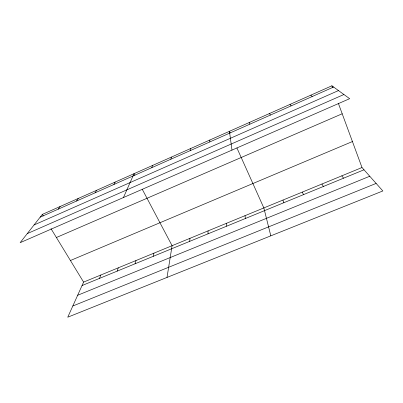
<?xml version="1.0" encoding="UTF-8"?>
<svg xmlns="http://www.w3.org/2000/svg" width="403" height="403" viewBox="0 0 403 403"><rect width="100%" height="100%" fill="white"/><g stroke="black" fill="none" stroke-linecap="round" stroke-linejoin="round"><path stroke-width="0.6" d="M209.802 141.942L209.822 140.022M208.019 233.836L208.064 230.884M189.687 241.362L189.959 238.334M190.191 150.636L190.478 148.616M167.013 277.43L172.091 245.689L142.335 189.415M153.2 256.338L153.921 253.17M170.857 159.21L171.396 157.089M135.055 263.784L135.992 260.545M117.152 271.133L118.296 267.829M151.795 167.663L152.581 165.447M99.481 278.387L100.836 275.012M123.454 197.53L134.023 173.688L134.879 175.305M362 167.532L83.597 282.105L67.754 317.201L382.85 190.957L362 167.532L338.374 103.385M113.903 184.468L115.167 182.065M95.073 192.82L96.574 190.322M76.51 201.052L78.237 198.467M58.208 209.167L60.153 206.497M42.315 214.421L20.15 242.677L349.663 98.68L331.901 85.799L42.315 214.421L43.282 216.008M40.154 217.172L333.608 87.038M34.033 224.98L338.475 90.569M27.248 233.629L343.915 94.514M56.395 237.508L342.202 113.777M70.424 260.509L352.429 141.549M82.046 285.546L364.015 169.799M77.653 295.273L369.758 176.247M72.807 306.008L376.14 183.42M310.809 95.168L312.209 96.529M290.029 104.397L291.122 105.878M341.825 175.839L343.558 178.197M51 228.662L83.597 282.105M321.926 184.025L323.387 186.478M269.542 113.495L270.348 115.092M302.305 192.1L303.494 194.644M230.189 132.96L229.448 131.307L231.977 150.107M236.899 147.906L263.849 207.928L270.816 235.846M331.901 85.799L332.551 87.567M282.946 200.069L283.878 202.699M249.351 122.467L249.87 124.169M245.004 215.681L245.432 218.476M226.41 223.333L226.602 226.209"/></g></svg>
